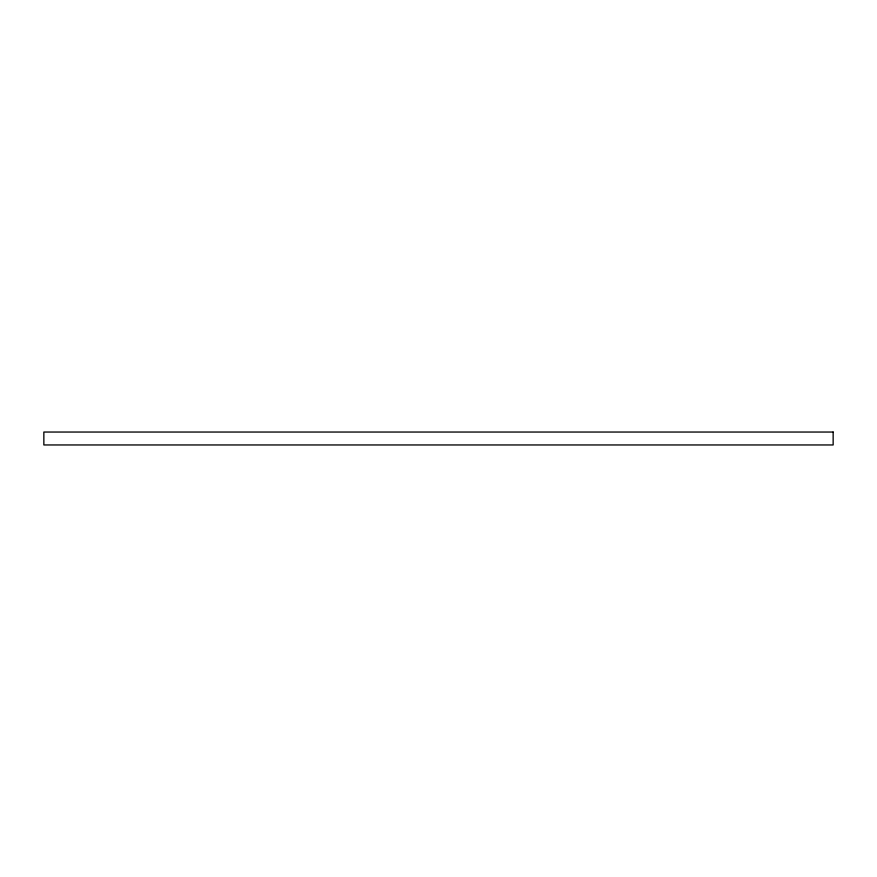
<?xml version="1.0" encoding="UTF-8"?>
<svg xmlns="http://www.w3.org/2000/svg" width="877" height="877" viewBox="0 0 877 877"><rect width="100%" height="100%" fill="white"/><g stroke="black" fill="none" stroke-linecap="round" stroke-linejoin="round"><path stroke-width="1.32" d="M833.15 432.043L43.85 432.043L43.85 444.957L833.15 444.957L833.15 432.043"/></g></svg>
